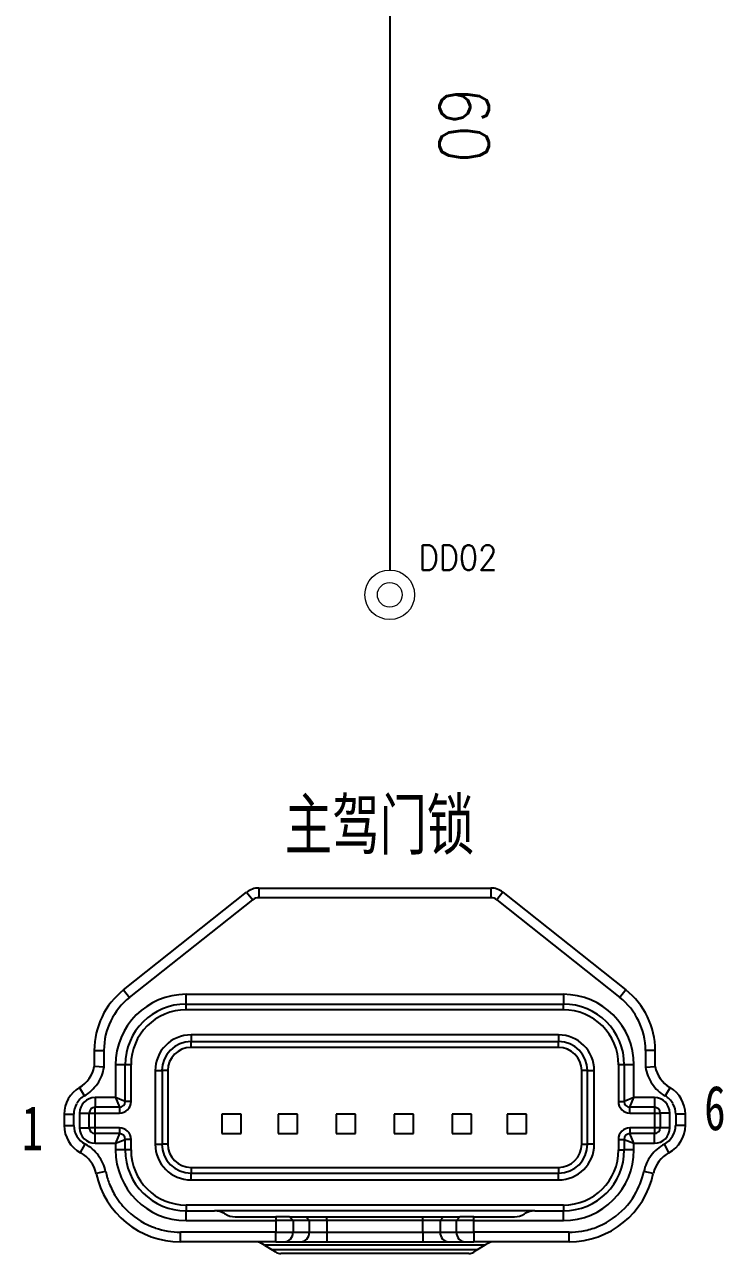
# Model space of a CAD drawing. Header units: inches. Extents: x 47316 to 59086, y 3141 to 11743.
# Drawn here: x 48562.7 to 48633.1, y 8332 to 8455.9 of the extents above; entities that cross this region are included whole.
import ezdxf

# ---------------------------------------------------------------- set-up
doc = ezdxf.new("R2010")
doc.units = ezdxf.units.IN
doc.header["$MEASUREMENT"] = 0
doc.styles.add('MtX_SimSun', font='')
doc.styles.get("Standard").update_dxf_attribs({"font": ''})
doc.styles.get('MtX_SimSun').set_extended_font_data('SimSun')
doc.styles.get('Standard').set_extended_font_data('SimSun')
doc.linetypes.add('_VH_OTCON', pattern='A,0.0001,[7,VeSys.shx,S=0.1,R=0,X=0,Y=0],-0.4,[7,VeSys.shx,S=0.1,R=0,X=0,Y=0],-0.4,["X",Standard,S=1,R=0,X=-0.5,Y=-0.5],-0.0001,[7,VeSys.shx,S=0.1,R=0,X=0,Y=0],-0.4', length=1.2002)

msp = doc.modelspace()

# ---------------------------------------------------------------- linework, layer by layer
at = {"color": 0, "lineweight": -3, "ltscale": 0.203117}
msp.add_line((48572.66, 8358.55), (48585.07, 8368.4), dxfattribs=at)
at = {"color": 0, "lineweight": -3, "ltscale": 0.012501}
for p, q in [((48585.07, 8368.4), (48585.68, 8367.64)), ((48568.71, 8347.85), (48568.21, 8348.7)), ((48627.76, 8348.7), (48627.26, 8347.85)), ((48570.85, 8340.22), (48569.9, 8340.02)), ((48626.07, 8340.02), (48625.12, 8340.22))]:
    msp.add_line(p, q, dxfattribs=at)
at = {"color": 0, "lineweight": -3, "ltscale": 0.0125}
for p, q in [((48586.29, 8368.82), (48586.29, 8367.85)), ((48609.69, 8368.82), (48609.69, 8367.85)), ((48578.97, 8357.12), (48578.97, 8358.1)), ((48617, 8358.1), (48617, 8357.12)), ((48569.71, 8352.44), (48570.69, 8352.44)), ((48626.26, 8352.44), (48625.29, 8352.44)), ((48572.83, 8350.98), (48571.86, 8350.98)), ((48624.11, 8350.98), (48623.14, 8350.98)), ((48569.79, 8347.68), (48569.79, 8346.71)), ((48626.18, 8347.68), (48626.18, 8346.71)), ((48566.67, 8346), (48567.64, 8346)), ((48568.23, 8346.12), (48569.2, 8346.12)), ((48627.74, 8346.12), (48626.77, 8346.12)), ((48629.3, 8346), (48628.33, 8346)), ((48566.67, 8344.88), (48567.64, 8344.88)), ((48568.23, 8344.64), (48569.2, 8344.64)), ((48627.74, 8344.64), (48626.77, 8344.64)), ((48629.3, 8344.88), (48628.33, 8344.88)), ((48569.79, 8343.08), (48569.79, 8344.06)), ((48626.18, 8343.08), (48626.18, 8344.06)), ((48572.83, 8342.4), (48571.86, 8342.4)), ((48624.11, 8342.4), (48623.14, 8342.4)), ((48578.97, 8335.28), (48578.97, 8336.26)), ((48617, 8335.28), (48617, 8336.26)), ((48578.39, 8333.14), (48578.39, 8334.11)), ((48588, 8333.14), (48588, 8334.11)), ((48593.15, 8334.11), (48593.15, 8333.14)), ((48602.82, 8334.11), (48602.82, 8333.14)), ((48607.97, 8334.11), (48607.97, 8333.14)), ((48617.58, 8333.14), (48617.58, 8334.11))]:
    msp.add_line(p, q, dxfattribs=at)
at = {"color": 0, "lineweight": -3, "ltscale": 0.3}
for p, q in [((48586.29, 8368.82), (48609.69, 8368.82)), ((48586.29, 8367.85), (48609.69, 8367.85))]:
    msp.add_line(p, q, dxfattribs=at)
at = {"color": 0, "lineweight": -3, "ltscale": 0.012499}
for p, q in [((48610.9, 8368.4), (48610.29, 8367.64)), ((48572.66, 8358.55), (48573.27, 8357.79)), ((48623.31, 8358.55), (48622.7, 8357.79))]:
    msp.add_line(p, q, dxfattribs=at)
at = {"color": 0, "lineweight": -3, "ltscale": 0.203119}
msp.add_line((48610.9, 8368.4), (48623.31, 8358.55), dxfattribs=at)
at = {"color": 0, "lineweight": -3, "ltscale": 0.203115}
for p, q in [((48573.27, 8357.79), (48585.68, 8367.64)), ((48610.29, 8367.64), (48622.7, 8357.79))]:
    msp.add_line(p, q, dxfattribs=at)
at = {"color": 0, "lineweight": -3, "ltscale": 0.4875}
for p, q in [((48578.97, 8358.1), (48617, 8358.1)), ((48578.97, 8357.12), (48617, 8357.12)), ((48617, 8356.54), (48578.97, 8356.54)), ((48617, 8336.84), (48578.97, 8336.84))]:
    msp.add_line(p, q, dxfattribs=at)
at = {"color": 0, "lineweight": -3, "ltscale": 0.007501}
for p, q in [((48578.97, 8356.54), (48578.97, 8357.12)), ((48617, 8356.54), (48617, 8357.12)), ((48619.44, 8350.4), (48618.85, 8350.4)), ((48626.18, 8346.12), (48626.77, 8346.12)), ((48569.79, 8344.06), (48569.79, 8344.64)), ((48572.24, 8344.64), (48572.24, 8344.06)), ((48623.72, 8344.64), (48623.72, 8344.06)), ((48626.77, 8344.64), (48626.18, 8344.64)), ((48626.18, 8344.64), (48626.18, 8344.06)), ((48618.85, 8342.99), (48619.44, 8342.99)), ((48578.97, 8336.84), (48578.97, 8336.26)), ((48617, 8336.84), (48617, 8336.26))]:
    msp.add_line(p, q, dxfattribs=at)
at = {"color": 0, "lineweight": -3, "ltscale": 0.475}
for p, q in [((48616.51, 8354), (48579.46, 8354)), ((48616.51, 8353.32), (48579.46, 8353.32)), ((48616.51, 8352.74), (48579.46, 8352.74)), ((48579.46, 8340.65), (48616.51, 8340.65)), ((48579.46, 8340.06), (48616.51, 8340.06)), ((48579.46, 8339.38), (48616.51, 8339.38))]:
    msp.add_line(p, q, dxfattribs=at)
at = {"color": 0, "lineweight": -3, "ltscale": 0.008749}
for p, q in [((48579.46, 8354), (48579.46, 8353.32)), ((48616.51, 8354), (48616.51, 8353.32)), ((48619.44, 8350.4), (48620.12, 8350.4)), ((48571.86, 8343.08), (48571.86, 8342.4)), ((48620.12, 8342.99), (48619.44, 8342.99)), ((48624.11, 8342.4), (48624.11, 8343.08))]:
    msp.add_line(p, q, dxfattribs=at)
at = {"color": 0, "lineweight": -3, "ltscale": 0.007498}
for p, q in [((48579.46, 8352.74), (48579.46, 8353.32)), ((48616.51, 8352.74), (48616.51, 8353.32)), ((48573.41, 8350.98), (48572.83, 8350.98)), ((48623.14, 8350.98), (48622.56, 8350.98)), ((48577.12, 8350.4), (48576.54, 8350.4)), ((48573.41, 8347.29), (48572.83, 8347.29)), ((48622.56, 8347.29), (48623.14, 8347.29)), ((48569.2, 8346.12), (48569.79, 8346.12)), ((48569.79, 8346.12), (48569.79, 8346.71)), ((48572.24, 8346.71), (48572.24, 8346.12)), ((48623.72, 8346.12), (48623.72, 8346.71)), ((48626.18, 8346.71), (48626.18, 8346.12)), ((48569.79, 8344.64), (48569.2, 8344.64)), ((48573.41, 8343.47), (48572.83, 8343.47)), ((48622.56, 8343.47), (48623.14, 8343.47)), ((48573.41, 8342.4), (48572.83, 8342.4)), ((48577.12, 8342.99), (48576.54, 8342.99)), ((48622.56, 8342.4), (48623.14, 8342.4)), ((48579.46, 8340.65), (48579.46, 8340.06)), ((48616.51, 8340.65), (48616.51, 8340.06))]:
    msp.add_line(p, q, dxfattribs=at)
at = {"color": 0, "lineweight": -3, "ltscale": 0.020694}
for p, q in [((48569.71, 8352.44), (48569.71, 8350.83)), ((48626.26, 8350.83), (48626.26, 8352.44))]:
    msp.add_line(p, q, dxfattribs=at)
at = {"color": 0, "lineweight": -3, "ltscale": 0.02175}
for p, q in [((48570.69, 8350.75), (48570.69, 8352.44)), ((48625.29, 8352.44), (48625.29, 8350.75))]:
    msp.add_line(p, q, dxfattribs=at)
at = {"color": 0, "lineweight": -3, "ltscale": 0.012545}
for p, q in [((48570.69, 8350.75), (48569.71, 8350.83)), ((48625.29, 8350.75), (48626.26, 8350.83))]:
    msp.add_line(p, q, dxfattribs=at)
at = {"color": 0, "lineweight": -3, "ltscale": 0.042252}
for p, q in [((48571.86, 8350.98), (48571.86, 8347.68)), ((48624.11, 8347.68), (48624.11, 8350.98))]:
    msp.add_line(p, q, dxfattribs=at)
at = {"color": 0, "lineweight": -3, "ltscale": 0.04725}
for p, q in [((48572.83, 8347.29), (48572.83, 8350.98)), ((48573.41, 8347.29), (48573.41, 8350.98)), ((48622.56, 8350.98), (48622.56, 8347.29)), ((48623.14, 8350.98), (48623.14, 8347.29))]:
    msp.add_line(p, q, dxfattribs=at)
at = {"color": 0, "lineweight": -3, "ltscale": 0.094998}
for p, q in [((48575.85, 8350.4), (48575.85, 8342.99)), ((48576.54, 8350.4), (48576.54, 8342.99)), ((48577.12, 8350.4), (48577.12, 8342.99)), ((48618.85, 8342.99), (48618.85, 8350.4)), ((48619.44, 8342.99), (48619.44, 8350.4)), ((48620.12, 8342.99), (48620.12, 8350.4))]:
    msp.add_line(p, q, dxfattribs=at)
at = {"color": 0, "lineweight": -3, "ltscale": 0.008752}
for p, q in [((48575.85, 8350.4), (48576.54, 8350.4)), ((48575.85, 8342.99), (48576.54, 8342.99)), ((48579.46, 8339.38), (48579.46, 8340.06)), ((48616.51, 8339.38), (48616.51, 8340.06))]:
    msp.add_line(p, q, dxfattribs=at)
at = {"color": 0, "lineweight": -3, "ltscale": 0.026501}
for p, q in [((48571.86, 8347.68), (48569.79, 8347.68)), ((48626.18, 8347.68), (48624.11, 8347.68)), ((48569.79, 8343.08), (48571.86, 8343.08)), ((48624.11, 8343.08), (48626.18, 8343.08))]:
    msp.add_line(p, q, dxfattribs=at)
at = {"color": 0, "lineweight": -3, "ltscale": 0.013462}
for p, q in [((48572.83, 8347.29), (48571.86, 8347.68)), ((48571.86, 8347.68), (48572.24, 8346.71)), ((48624.11, 8347.68), (48623.14, 8347.29)), ((48623.72, 8346.71), (48624.11, 8347.68)), ((48572.24, 8344.06), (48571.86, 8343.08)), ((48624.11, 8343.08), (48623.72, 8344.06))]:
    msp.add_line(p, q, dxfattribs=at)
at = {"color": 0, "lineweight": -3, "ltscale": 0.01438}
for p, q in [((48566.67, 8346), (48566.67, 8344.88)), ((48567.64, 8344.88), (48567.64, 8346)), ((48628.33, 8346), (48628.33, 8344.88)), ((48629.3, 8344.88), (48629.3, 8346))]:
    msp.add_line(p, q, dxfattribs=at)
at = {"color": 0, "lineweight": -3, "ltscale": 0.019}
for p, q in [((48568.23, 8346.12), (48568.23, 8344.64)), ((48569.2, 8344.64), (48569.2, 8346.12)), ((48569.79, 8344.64), (48569.79, 8346.12)), ((48626.18, 8346.12), (48626.18, 8344.64)), ((48626.77, 8346.12), (48626.77, 8344.64)), ((48627.74, 8344.64), (48627.74, 8346.12))]:
    msp.add_line(p, q, dxfattribs=at)
at = {"color": 0, "lineweight": -3, "ltscale": 0.0315}
for p, q in [((48572.24, 8346.71), (48569.79, 8346.71)), ((48569.79, 8346.12), (48572.24, 8346.12)), ((48626.18, 8346.71), (48623.72, 8346.71)), ((48623.72, 8346.12), (48626.18, 8346.12)), ((48572.24, 8344.64), (48569.79, 8344.64)), ((48626.18, 8344.64), (48623.72, 8344.64)), ((48572.24, 8344.06), (48569.79, 8344.06)), ((48626.18, 8344.06), (48623.72, 8344.06))]:
    msp.add_line(p, q, dxfattribs=at)
at = {"color": 0, "lineweight": -3, "ltscale": 0.025}
for p, q in [((48582.58, 8346.01), (48582.58, 8344.06)), ((48584.53, 8346.01), (48582.58, 8346.01)), ((48584.53, 8344.06), (48584.53, 8346.01)), ((48588.24, 8346.01), (48588.24, 8344.06)), ((48590.19, 8346.01), (48588.24, 8346.01)), ((48590.19, 8344.06), (48590.19, 8346.01)), ((48594.09, 8346.01), (48594.09, 8344.06)), ((48596.04, 8346.01), (48594.09, 8346.01)), ((48596.04, 8344.06), (48596.04, 8346.01)), ((48599.94, 8346.01), (48599.94, 8344.06)), ((48601.89, 8346.01), (48599.94, 8346.01)), ((48601.89, 8344.06), (48601.89, 8346.01)), ((48605.79, 8346.01), (48605.79, 8344.06)), ((48607.74, 8346.01), (48605.79, 8346.01)), ((48607.74, 8344.06), (48607.74, 8346.01)), ((48611.33, 8346.01), (48611.33, 8344.06)), ((48613.28, 8346.01), (48611.33, 8346.01)), ((48613.28, 8344.06), (48613.28, 8346.01)), ((48582.58, 8344.06), (48584.53, 8344.06)), ((48588.24, 8344.06), (48590.19, 8344.06)), ((48594.09, 8344.06), (48596.04, 8344.06)), ((48599.94, 8344.06), (48601.89, 8344.06)), ((48605.79, 8344.06), (48607.74, 8344.06)), ((48611.33, 8344.06), (48613.28, 8344.06))]:
    msp.add_line(p, q, dxfattribs=at)
at = {"color": 0, "lineweight": -3, "ltscale": 0.013464}
for p, q in [((48571.86, 8343.08), (48572.83, 8343.47)), ((48623.14, 8343.47), (48624.11, 8343.08))]:
    msp.add_line(p, q, dxfattribs=at)
at = {"color": 0, "lineweight": -3, "ltscale": 0.013751}
for p, q in [((48572.83, 8342.4), (48572.83, 8343.47)), ((48573.41, 8342.4), (48573.41, 8343.47)), ((48622.56, 8343.47), (48622.56, 8342.4)), ((48623.14, 8343.47), (48623.14, 8342.4))]:
    msp.add_line(p, q, dxfattribs=at)
at = {"color": 0, "lineweight": -3, "ltscale": 0.012498}
for p, q in [((48568.32, 8342.13), (48568.78, 8342.99)), ((48627.65, 8342.13), (48627.19, 8342.99))]:
    msp.add_line(p, q, dxfattribs=at)
at = {"color": 0, "lineweight": -3, "ltscale": 0.036826}
for p, q in [((48578.97, 8336.26), (48581.84, 8336.26)), ((48614.13, 8336.26), (48617, 8336.26))]:
    msp.add_line(p, q, dxfattribs=at)
at = {"color": 0, "lineweight": -3, "ltscale": 0.413849}
msp.add_line((48614.13, 8336.26), (48581.84, 8336.26), dxfattribs=at)
at = {"color": 0, "lineweight": -3, "ltscale": 0.000729581}
for p, q in [((48582.85, 8335.98), (48582.9, 8335.95)), ((48613.07, 8335.95), (48613.12, 8335.98))]:
    msp.add_line(p, q, dxfattribs=at)
at = {"color": 0, "lineweight": -3, "ltscale": 0.115799}
for p, q in [((48578.97, 8335.28), (48588, 8335.28)), ((48607.97, 8335.28), (48617, 8335.28))]:
    msp.add_line(p, q, dxfattribs=at)
at = {"color": 0, "lineweight": -3, "ltscale": 0.052625}
for p, q in [((48583.9, 8335.67), (48588, 8335.67)), ((48607.97, 8335.67), (48612.07, 8335.67))]:
    msp.add_line(p, q, dxfattribs=at)
at = {"color": 0, "lineweight": -3, "ltscale": 0.005002}
for p, q in [((48588, 8335.67), (48588, 8335.28)), ((48593.15, 8335.28), (48593.15, 8335.67)), ((48602.82, 8335.28), (48602.82, 8335.67)), ((48607.97, 8335.28), (48607.97, 8335.67))]:
    msp.add_line(p, q, dxfattribs=at)
at = {"color": 0, "lineweight": -3, "ltscale": 0.017886}
msp.add_line((48589.4, 8335.67), (48588, 8335.67), dxfattribs=at)
at = {"color": 0, "lineweight": -3, "ltscale": 0.014999}
for p, q in [((48588, 8335.28), (48588, 8334.11)), ((48589.75, 8335.28), (48589.75, 8334.11)), ((48591.4, 8334.11), (48591.4, 8335.28)), ((48593.15, 8335.28), (48593.15, 8334.11)), ((48602.82, 8334.11), (48602.82, 8335.28)), ((48604.57, 8335.28), (48604.57, 8334.11)), ((48606.22, 8334.11), (48606.22, 8335.28)), ((48607.97, 8334.11), (48607.97, 8335.28))]:
    msp.add_line(p, q, dxfattribs=at)
at = {"color": 0, "lineweight": -3, "ltscale": 0.02236}
for p, q in [((48589.75, 8335.28), (48588, 8335.28)), ((48593.15, 8335.28), (48591.4, 8335.28)), ((48604.57, 8335.28), (48602.82, 8335.28)), ((48588, 8334.11), (48589.75, 8334.11)), ((48591.4, 8334.11), (48593.15, 8334.11)), ((48602.82, 8334.11), (48604.57, 8334.11))]:
    msp.add_line(p, q, dxfattribs=at)
at = {"color": 0, "lineweight": -3, "ltscale": 0.021182}
for p, q in [((48589.4, 8335.67), (48591.05, 8335.67)), ((48604.92, 8335.67), (48606.57, 8335.67)), ((48588.88, 8333.14), (48590.53, 8333.14))]:
    msp.add_line(p, q, dxfattribs=at)
at = {"color": 0, "lineweight": -3, "ltscale": 0.006711}
for p, q in [((48589.4, 8335.67), (48589.75, 8335.28)), ((48606.22, 8335.28), (48606.57, 8335.67))]:
    msp.add_line(p, q, dxfattribs=at)
at = {"color": 0, "lineweight": -3, "ltscale": 0.021179}
for p, q in [((48591.4, 8335.28), (48589.75, 8335.28)), ((48606.22, 8335.28), (48604.57, 8335.28)), ((48589.75, 8334.11), (48591.4, 8334.11)), ((48604.57, 8334.11), (48606.22, 8334.11)), ((48605.44, 8333.14), (48607.09, 8333.14))]:
    msp.add_line(p, q, dxfattribs=at)
at = {"color": 0, "lineweight": -3, "ltscale": 0.026831}
for p, q in [((48591.05, 8335.67), (48593.15, 8335.67)), ((48602.82, 8335.67), (48604.92, 8335.67))]:
    msp.add_line(p, q, dxfattribs=at)
at = {"color": 0, "lineweight": -3, "ltscale": 0.006709}
for p, q in [((48591.4, 8335.28), (48591.05, 8335.67)), ((48604.57, 8335.28), (48604.92, 8335.67))]:
    msp.add_line(p, q, dxfattribs=at)
at = {"color": 0, "lineweight": -3, "ltscale": 0.1241}
for p, q in [((48593.15, 8335.67), (48602.82, 8335.67)), ((48602.82, 8335.28), (48593.15, 8335.28)), ((48593.15, 8334.11), (48602.82, 8334.11)), ((48593.15, 8333.14), (48602.82, 8333.14))]:
    msp.add_line(p, q, dxfattribs=at)
at = {"color": 0, "lineweight": -3, "ltscale": 0.022363}
for p, q in [((48607.97, 8335.28), (48606.22, 8335.28)), ((48606.22, 8334.11), (48607.97, 8334.11))]:
    msp.add_line(p, q, dxfattribs=at)
at = {"color": 0, "lineweight": -3, "ltscale": 0.017889}
msp.add_line((48607.97, 8335.67), (48606.57, 8335.67), dxfattribs=at)
at = {"color": 0, "lineweight": -3, "ltscale": 0.1233}
for p, q in [((48588, 8334.11), (48578.39, 8334.11)), ((48588, 8333.14), (48578.39, 8333.14))]:
    msp.add_line(p, q, dxfattribs=at)
at = {"color": 0, "lineweight": -3, "ltscale": 0.123297}
for p, q in [((48617.58, 8334.11), (48607.97, 8334.11)), ((48617.58, 8333.14), (48607.97, 8333.14))]:
    msp.add_line(p, q, dxfattribs=at)
at = {"color": 0, "lineweight": -3, "ltscale": 0.005281}
for p, q in [((48586.87, 8332.79), (48586.52, 8333)), ((48607.97, 8332.11), (48608.32, 8332.32)), ((48609.45, 8333), (48609.1, 8332.79))]:
    msp.add_line(p, q, dxfattribs=at)
at = {"color": 0, "lineweight": -3, "ltscale": 0.285007}
msp.add_line((48609.1, 8332.79), (48586.87, 8332.79), dxfattribs=at)
at = {"color": 0, "lineweight": -3, "ltscale": 0.011669}
for p, q in [((48586.87, 8332.79), (48587.65, 8332.32)), ((48609.1, 8332.79), (48608.32, 8332.32))]:
    msp.add_line(p, q, dxfattribs=at)
at = {"color": 0, "lineweight": -3, "ltscale": 0.264993}
msp.add_line((48608.32, 8332.32), (48587.65, 8332.32), dxfattribs=at)
at = {"color": 0, "lineweight": -3, "ltscale": 0.00274}
msp.add_line((48587.83, 8332.21), (48587.65, 8332.32), dxfattribs=at)
at = {"color": 0, "lineweight": -3, "ltscale": 0.00254}
msp.add_line((48588, 8332.11), (48587.83, 8332.21), dxfattribs=at)
at = {"color": 0, "lineweight": -3, "ltscale": 0.011179}
msp.add_line((48588, 8333.14), (48588.88, 8333.14), dxfattribs=at)
at = {"color": 0, "lineweight": -3, "ltscale": 0.033539}
msp.add_line((48590.53, 8333.14), (48593.15, 8333.14), dxfattribs=at)
at = {"color": 0, "lineweight": -3, "ltscale": 0.033542}
msp.add_line((48602.82, 8333.14), (48605.44, 8333.14), dxfattribs=at)
at = {"color": 0, "lineweight": -3, "ltscale": 0.011182}
msp.add_line((48607.09, 8333.14), (48607.97, 8333.14), dxfattribs=at)
at = {"color": 0, "lineweight": -3, "ltscale": 0.243076}
msp.add_line((48607.46, 8331.97), (48588.5, 8331.97), dxfattribs=at)
at = {"color": 0, "linetype": '_VH_OTCON', "lineweight": -2, "ltscale": 5}
msp.add_polyline3d([(48599.5, 8478.57, 0), (48599.5, 8413.84, 0), (48599.5, 8400.89, 0)], dxfattribs=at)
at = {"color": 0, "linetype": 'Continuous', "lineweight": 15}
for radius in [2.5, 1.25]:
    msp.add_circle((48599.5, 8398.39), radius, dxfattribs=at)
at = {"color": 0, "lineweight": -3}
for centre, radius, start, end in [((48586.29, 8366.87), 1.95, 90, 128.4294), ((48609.69, 8366.87), 1.95, 51.5706, 90), ((48586.29, 8366.87), 0.975, 90, 128.4294), ((48609.69, 8366.87), 0.975, 51.5706, 90), ((48577.51, 8352.44), 7.8, 128.4294, 180), ((48578.97, 8350.98), 7.12, 90, 180), ((48617, 8350.98), 7.12, 360, 90), ((48618.46, 8352.44), 7.8, 0, 51.5706), ((48577.51, 8352.44), 6.83, 128.4294, 180), ((48578.97, 8350.98), 6.14, 90, 180), ((48617, 8350.98), 6.14, 0, 90), ((48618.46, 8352.44), 6.82, 360, 51.5706), ((48578.97, 8350.98), 5.56, 90, 180), ((48617, 8350.98), 5.56, 360, 90), ((48579.46, 8350.4), 3.61, 90, 180), ((48579.46, 8350.4), 2.93, 90, 180), ((48616.51, 8350.4), 3.61, 0, 90), ((48616.51, 8350.4), 2.93, 0, 90), ((48579.46, 8350.4), 2.34, 90.0037, 179.9973), ((48616.51, 8350.4), 2.34, 0.0037, 89.9973), ((48566.64, 8351.39), 3.12, 300.2879, 349.6376), ((48566.69, 8351.37), 4.05, 325.4639, 351.1201), ((48629.28, 8351.37), 4.04, 188.8795, 214.5509), ((48629.33, 8351.39), 3.12, 190.3624, 239.7121), ((48569.79, 8346), 3.12, 120.2879, 180), ((48566.68, 8351.35), 4.04, 300.1253, 325.7967), ((48629.29, 8351.35), 4.05, 214.2181, 239.8743), ((48626.18, 8346), 3.12, 0, 59.7121), ((48569.75, 8346.01), 2.11, 149.8625, 180.2612), ((48569.76, 8346.03), 2.11, 120.0207, 150.403), ((48569.79, 8346.12), 1.56, 90, 180), ((48572.24, 8347.29), 0.585, 270, 360), ((48572.24, 8347.29), 1.17, 270, 0), ((48623.72, 8347.29), 1.17, 180, 270), ((48623.72, 8347.29), 0.585, 180, 270), ((48626.18, 8346.12), 1.56, 0, 90), ((48626.21, 8346.03), 2.11, 29.5746, 59.9733), ((48626.22, 8346.01), 2.11, 359.733, 30.115), ((48569.79, 8346.12), 0.585, 90, 180), ((48626.18, 8346.12), 0.585, 0, 90), ((48569.79, 8344.88), 3.12, 180, 241.8549), ((48569.79, 8344.88), 2.14, 180, 241.8549), ((48569.79, 8344.64), 1.56, 180, 270), ((48569.79, 8344.64), 0.585, 180, 270), ((48572.24, 8343.47), 1.17, 360, 90), ((48623.72, 8343.47), 1.17, 90, 180), ((48626.18, 8344.64), 1.56, 270, 360), ((48626.18, 8344.64), 0.585, 270, 360), ((48626.18, 8344.88), 2.14, 298.1451, 0), ((48626.18, 8344.88), 3.12, 298.1451, 0), ((48572.24, 8343.47), 0.585, 0, 90), ((48623.72, 8343.47), 0.585, 90, 180), ((48566.84, 8339.38), 3.12, 11.9239, 61.8549), ((48566.88, 8339.42), 4.05, 36.737, 62.0102), ((48578.97, 8342.4), 7.12, 180, 270), ((48578.97, 8342.4), 6.14, 180, 270), ((48578.97, 8342.4), 5.56, 180, 270), ((48579.46, 8342.99), 3.61, 180, 270), ((48579.46, 8342.99), 2.93, 180, 270), ((48579.46, 8342.99), 2.34, 180.0037, 269.9973), ((48616.51, 8342.99), 3.61, 270, 0), ((48616.51, 8342.99), 2.93, 270, 0), ((48616.51, 8342.99), 2.34, 270.0037, 359.9973), ((48617, 8342.4), 7.12, 270, 0), ((48617, 8342.4), 6.14, 270, 0), ((48617, 8342.4), 5.56, 270, 0), ((48629.09, 8339.42), 4.04, 117.9904, 143.2756), ((48629.13, 8339.38), 3.12, 118.1451, 168.0761), ((48566.89, 8339.4), 4.04, 11.7692, 37.0544), ((48629.08, 8339.4), 4.05, 142.9582, 168.2314), ((48578.39, 8341.82), 8.68, 191.9239, 270), ((48578.38, 8341.81), 7.69, 191.9163, 201.3918), ((48617.58, 8341.82), 8.68, 270, 348.0761), ((48617.6, 8341.81), 7.68, 329.0055, 348.1148), ((48578.38, 8341.81), 7.69, 201.3738, 212.2961), ((48578.37, 8341.8), 7.68, 212.2591, 226.6013), ((48617.6, 8341.8), 7.68, 304.6086, 329.0393), ((48578.38, 8341.8), 7.68, 226.5324, 250.9632), ((48581.84, 8334.31), 1.95, 59.0362, 90), ((48583.9, 8337.62), 1.95, 239.0362, 270), ((48612.07, 8337.62), 1.95, 270, 300.9638), ((48614.13, 8334.31), 1.95, 90, 120.9638), ((48617.59, 8341.8), 7.69, 279.45, 290.3723), ((48617.6, 8341.79), 7.68, 290.3352, 304.6775), ((48578.38, 8341.79), 7.68, 250.9294, 270.0386), ((48617.58, 8341.81), 7.69, 269.9925, 279.4679), ((48586.01, 8332.16), 0.975, 59.0362, 90), ((48588.5, 8332.94), 0.975, 239.0362, 270), ((48607.46, 8332.94), 0.975, 270, 300.9638), ((48609.95, 8332.16), 0.975, 90, 120.9638)]:
    msp.add_arc(centre, radius, start, end, dxfattribs=at)
for centre, major_axis, start_param, end_param in [((48588.88, 8334.11), (0, -0.975), 0, 1.570796), ((48590.53, 8334.11), (0, 0.975), 3.141593, 4.712389), ((48605.44, 8334.11), (0, 0.975), 1.570796, 3.141593), ((48607.09, 8334.11), (0, -0.975), 4.712389, 6.283185)]:
    msp.add_ellipse(centre, major_axis=major_axis, ratio=0.894427, start_param=start_param, end_param=end_param, dxfattribs=at)

# ---------------------------------------------------------------- texts
at = {"lineweight": -3, "style": 'MtX_SimSun', "width": 0.7}
msp.add_text('主驾门锁', height=5, dxfattribs=at).set_placement((48588.92, 8372.73))
at = {"color": 0, "lineweight": -3, "style": 'MtX_SimSun', "width": 0.7}
for s, p in [('6', (48631.21, 8344.4)), ('1', (48562.4, 8342.38))]:
    msp.add_text(s, height=4.5, dxfattribs=at).set_placement(p)
at = {"color": 7, "linetype": '_VH_OTCON', "lineweight": 18, "ltscale": 5, "insert": (48609.5, 8449.63), "char_height": 5, "width": 8.5714, "attachment_point": 1, "rotation": 270}
msp.add_mtext('\\Fromans.shx;\\W0.9000000000;\\T1.0000000000;\\o\\l60', dxfattribs=at)
at = {"color": 21, "linetype": 'Continuous', "lineweight": 15, "insert": (48602.43, 8403.39), "char_height": 2.5, "width": 8.7857, "attachment_point": 1}
msp.add_mtext('\\Fromans.shx;\\W0.9000000000;\\T1.0000000000;\\o\\lDD02', dxfattribs=at)

doc.saveas('drawing.dxf')
